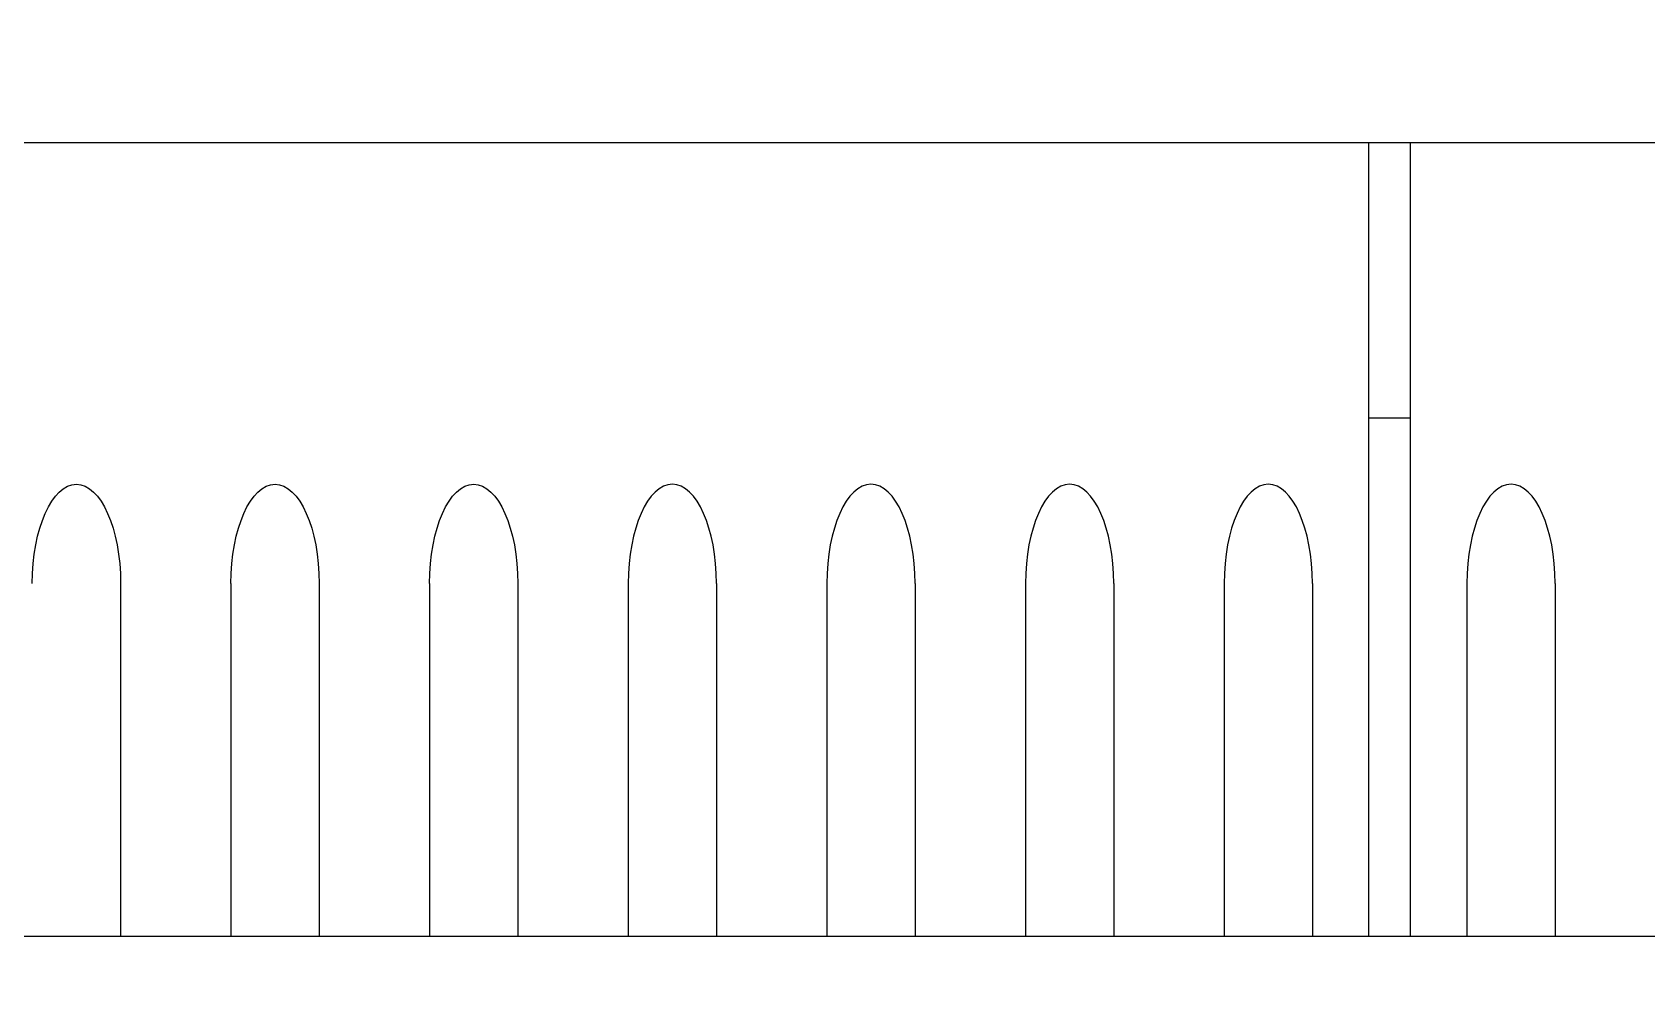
# Model space of a CAD drawing. Header units: millimetres. Extents: x 20 to 897, y 6 to 547.
# Drawn here: x 319.691 to 324.201, y 40.897 to 43.612 of the extents above; entities that cross this region are included whole.
import ezdxf

# ---------------------------------------------------------------- set-up
doc = ezdxf.new("R2010")
doc.units = ezdxf.units.MM
doc.layers.get('0').update_dxf_attribs({"color": 162})

# ---------------------------------------------------------------- blocks, each defined once
blk = doc.blocks.new('A$C52CC6504')
at = {"color": 150}
for p, q in [((0.8826986829769794, 1.007479015766762), (0.873178690913619, 1.007479015766762)), ((0.5904389266158887, 0.9699990470113562), (0.5904389266158887, 0.8899991137021743)), ((0.6154389057744538, 0.9699990470113562), (0.6154389057744538, 0.8899991137021743)), ((0.6354388891020335, 0.9699990470113562), (0.6354388891020335, 0.8899991137021743)), ((0.6604388682615081, 0.9699990470113562), (0.6604388682615081, 0.8899991137021743)), ((0.6804388515881783, 0.9699990470113562), (0.6804388515881783, 0.8899991137021743)), ((0.7054388307476529, 0.9699990470113562), (0.7054388307476529, 0.8899991137021743)), ((0.7254388140743231, 0.9699990470113562), (0.7254388140743231, 0.8899991137021743)), ((0.7504387932337977, 0.9699990470113562), (0.7504387932337977, 0.8899991137021743)), ((0.7704387765613774, 0.9699990470113562), (0.7704387765613774, 0.8899991137021743)), ((0.7954387557199425, 0.9699990470113562), (0.7954387557199425, 0.8899991137021743)), ((0.8154387390475222, 0.9699990470113562), (0.8154387390475222, 0.8899991137021743)), ((0.8404387182060873, 0.9699990470113562), (0.8404387182060873, 0.8899991137021743)), ((0.860438701533667, 0.9699990470113562), (0.860438701533667, 0.8899991137021743)), ((0.8954386723569314, 0.9699990470113562), (0.8954386723569314, 0.8899991137021743)), ((0.9154386556836016, 0.9699990470113562), (0.9154386556836016, 0.8899991137021743))]:
    blk.add_line(p, q, dxfattribs=at)
for points in [[(0.09543933926556747, 1.069998963647663), (1.290438343070264, 1.069998963647663), (1.290438343070264, 1.099998938638578), (0.09543933926556747, 1.099998938638578)], [(0.2104392433973317, 0.8645991348765847), (1.1754384389385, 0.8645991348765847), (1.1754384389385, 0.8899991137021743), (0.2104392433973317, 0.8899991137021743)]]:
    blk.add_lwpolyline(points, close=True, dxfattribs=at)
for points in [[(0.873178690913619, 1.069998963647663), (0.873178690913619, 0.8899991137021743)], [(0.8826986829769794, 0.8899991137021743), (0.8826986829769794, 1.069998963647663)]]:
    blk.add_lwpolyline(points, dxfattribs=at)
at = {"color": 150, "extrusion": (0, 0, -1)}
for centre in [(0.5804389349520989, 0.9699990470113562), (0.6254388974382437, 0.9699990470113562), (0.6704388599243885, 0.9699990470113562)]:
    blk.add_ellipse(centre, major_axis=(-2.81344590038732e-16, 0.02249998124318205), ratio=0.44444444444444, start_param=4.71238898038469, end_param=7.853981633974483, dxfattribs=at)
at = {"color": 150}
for centre in [(0.7154388224114427, 0.9699990470113562), (0.7604387848975875, 0.9699990470113562), (0.8054387473837323, 0.9699990470113562), (0.8504387098698771, 0.9699990470113562), (0.9054386640207213, 0.9699990470113562)]:
    blk.add_ellipse(centre, major_axis=(5.510723998257009e-18, 0.02249998124318205), ratio=0.44444444444444, start_param=4.71238898038469, end_param=7.853981633974483, dxfattribs=at)

msp = doc.modelspace()

# ---------------------------------------------------------------- block references
at = {"xscale": 12.33102796542226, "yscale": 12.33102796542226, "zscale": 12.33102796542226}
msp.add_blockref('A$C52CC6504', (312.6569362996298, 30.11053570333714), dxfattribs=at)

doc.saveas('drawing.dxf')
